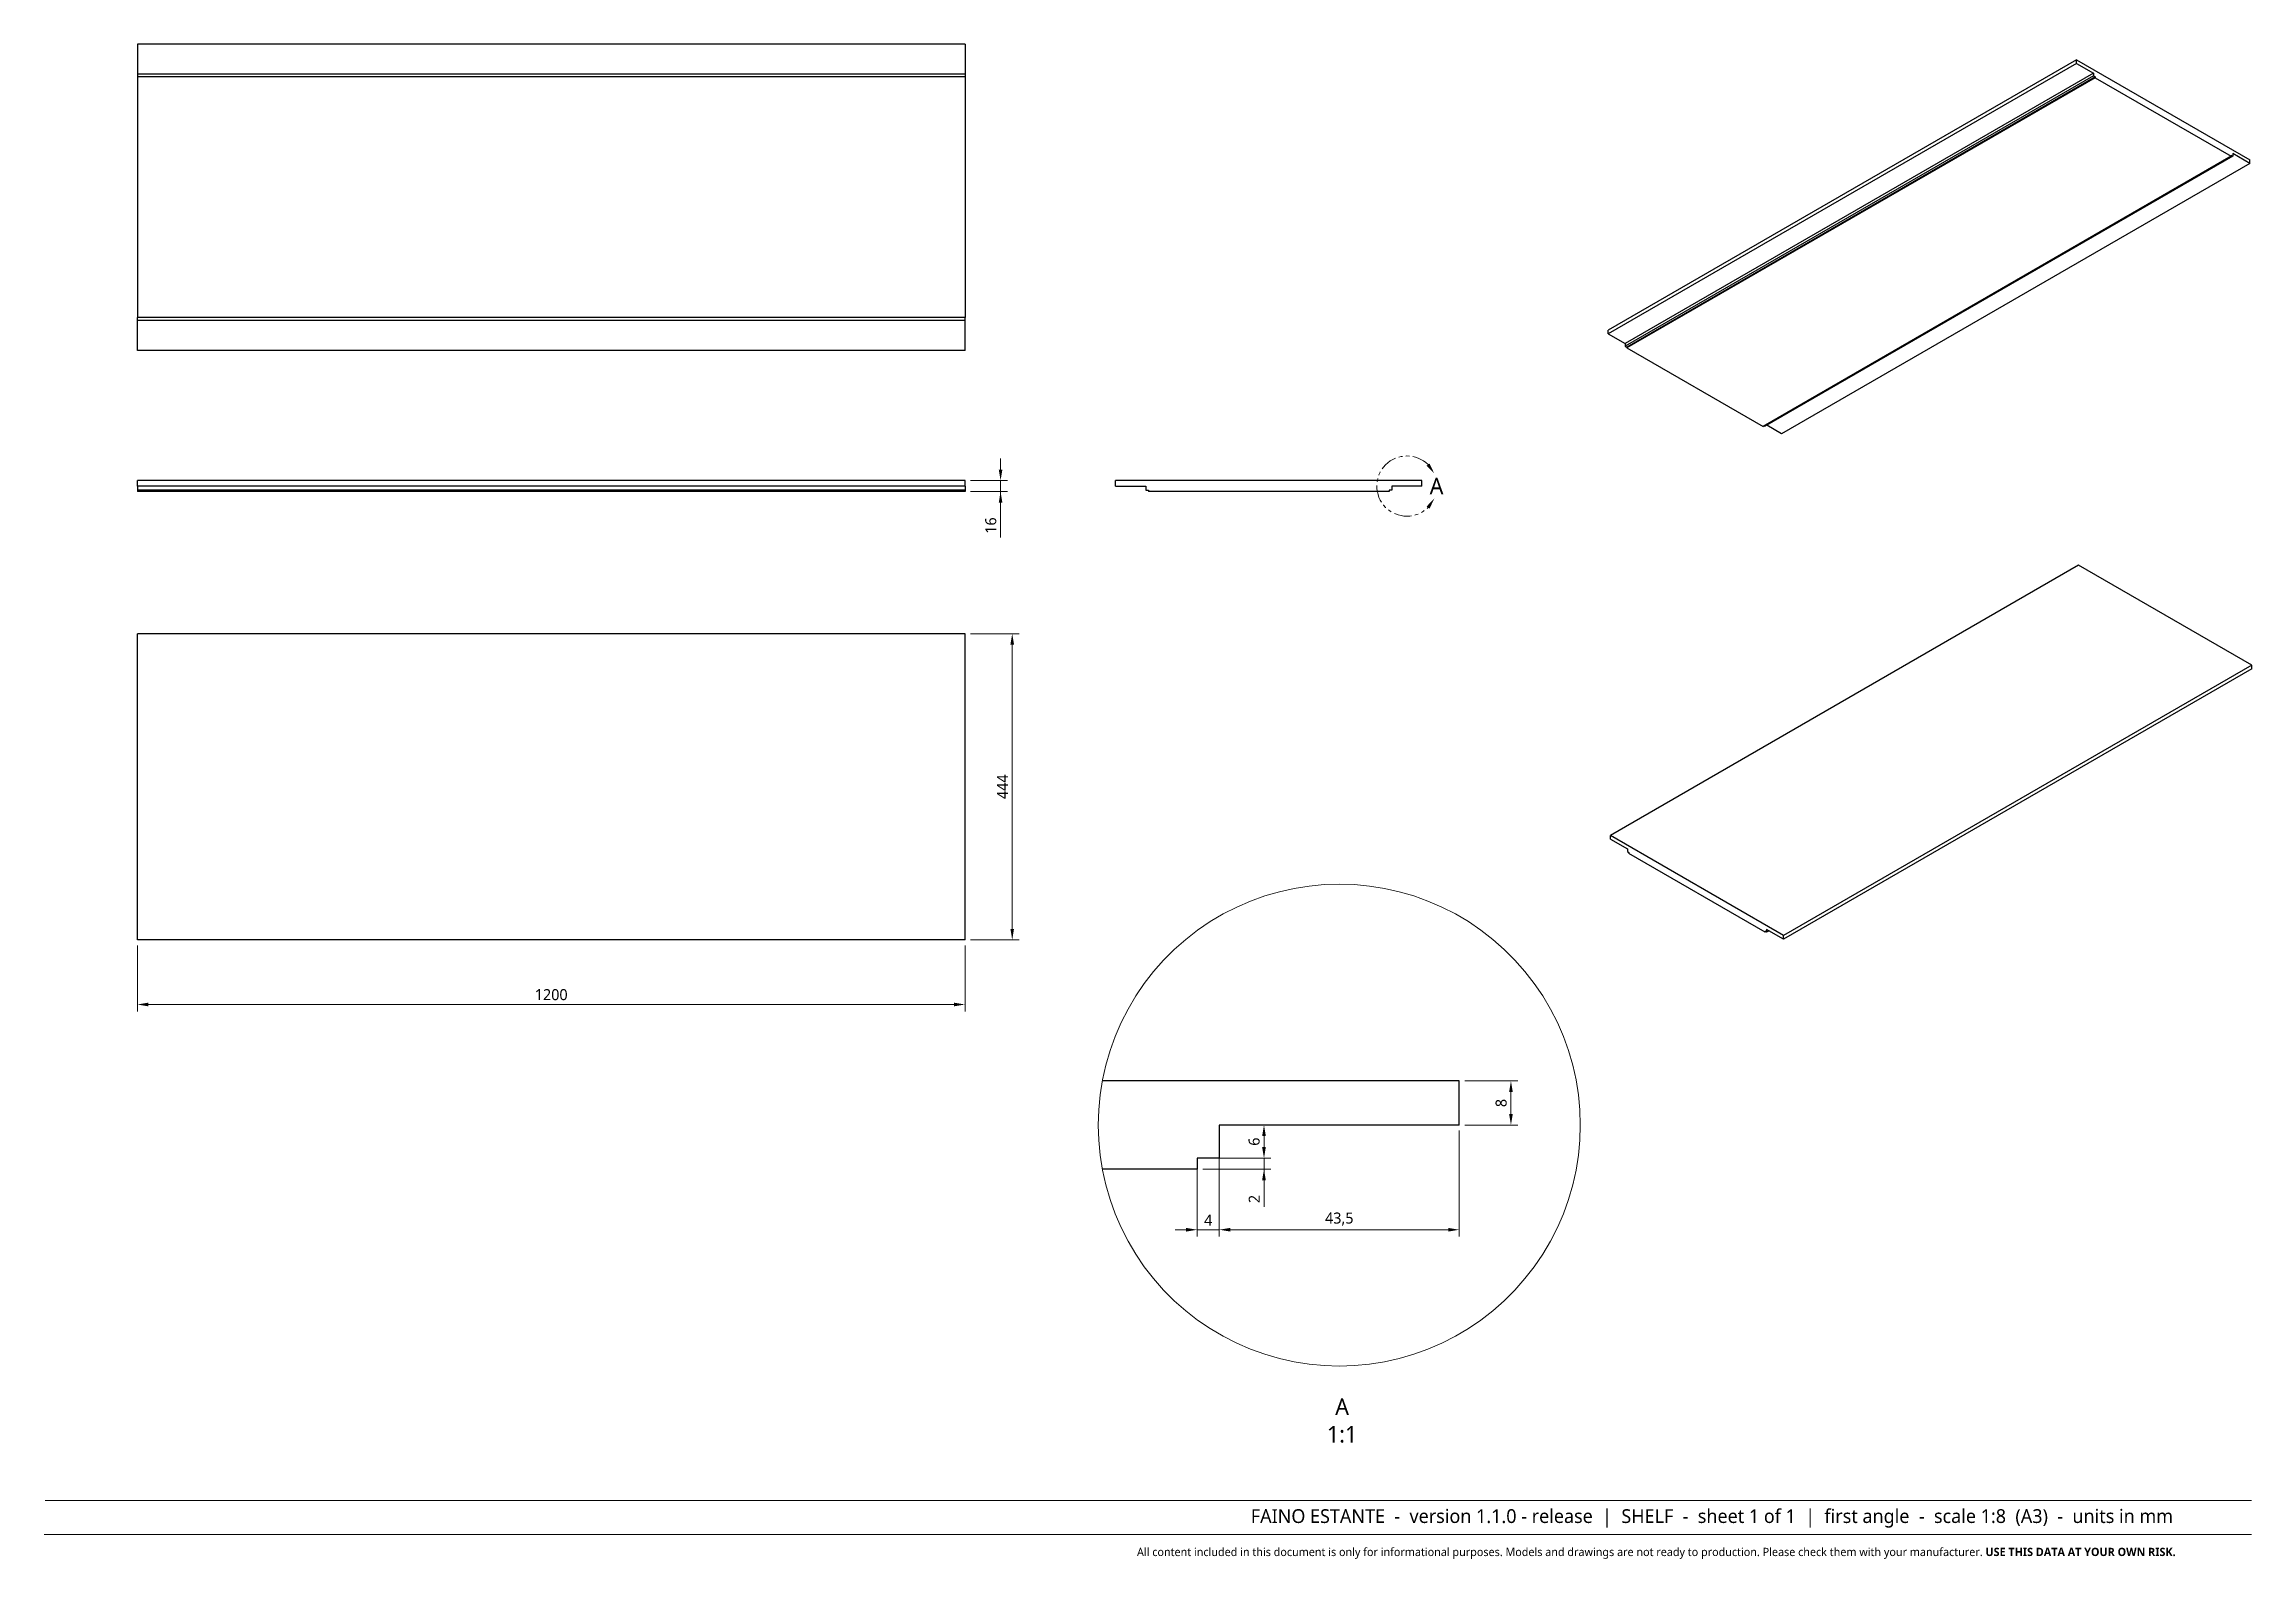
# Model space of a CAD drawing. Header units: millimetres. Extents: x 20 to 420, y 6 to 280.
import ezdxf

# ---------------------------------------------------------------- set-up
doc = ezdxf.new("R2010")
doc.units = ezdxf.units.MM
doc.header["$LTSCALE"] = 12.7
doc.header["$PDMODE"] = 33
doc.header["$PDSIZE"] = 1
doc.linetypes.add('ONS_PHANTOM', pattern=[0.5, 0.25, -0.05, 0.05, -0.05, 0.05, -0.05])
for name, color, linetype, lineweight in [('ANNOTATION_TEXT', 251, 'Continuous', 25), ('BORDER_FRAME', 7, 'Continuous', 15), ('DETAIL_VIEW_BORDER', 7, 'Continuous', 15), ('DETAIL_VIEW_PARENT_BORDER', 7, 'ONS_PHANTOM', 15), ('SKETCHED_GEOMETRY', 7, 'Continuous', 15), ('Visible', 7, 'Continuous', 25)]:
    doc.layers.add(name, color=color, linetype=linetype, lineweight=lineweight)
doc.styles.add('Onshape-Standard', font='NotoSans-Regular.ttf')
doc.styles.add('Onshape-Standard-Dimension', font='OpenSans-Regular.ttf')
doc.styles.add('Onshape-Standard-NoteStyle', font='Open Sans', dxfattribs={"height": 2.5})
doc.styles.add('Onshape-Standard-View-Label', font='Open Sans', dxfattribs={"height": 3})
doc.dimstyles.new('Onshape-ISO-25$0', dxfattribs={"dimtxt": 2, "dimasz": 2, "dimexe": 1.25, "dimexo": 1, "dimgap": 0.75, "dimtad": 1, "dimtxsty": 'Onshape-Standard-Dimension', "dimcen": 2.5, "dimclrd": 251, "dimclre": 251, "dimclrt": 251, "dimadec": 1, "dimazin": 0, "dimtfac": 1, "dimtmove": 0, "dimatfit": 3, "dimfxl": 1, "dimlwd": 13, "dimlwe": 13, "dimarcsym": 0})

# ---------------------------------------------------------------- blocks, each defined once
blk = doc.blocks.new('*D1')
at = {"layer": 'ANNOTATION_TEXT', "color": 251, "lineweight": 13}
for p, q in [((36.89, 116.79), (36.89, 104.83)), ((186.89, 116.79), (186.89, 104.83)), ((184.89, 106.08), (38.89, 106.08))]:
    blk.add_line(p, q, dxfattribs=at)
at = {"layer": 'ANNOTATION_TEXT', "color": 251}
for points in [[(38.89, 106.41), (38.89, 105.74), (36.89, 106.08)], [(184.89, 105.74), (184.89, 106.41), (186.89, 106.08)]]:
    blk.add_solid(points, dxfattribs=at)
at = {"layer": 'Defpoints', "color": 0}
for p in [(36.89, 117.79), (186.89, 117.79), (36.89, 106.08)]:
    blk.add_point(p, dxfattribs=at)
at = {"layer": 'ANNOTATION_TEXT', "color": 251, "insert": (111.89, 107.85), "char_height": 2, "attachment_point": 5, "style": 'Onshape-Standard-Dimension'}
blk.add_mtext('1200', dxfattribs=at)
blk = doc.blocks.new('*D2')
at = {"layer": 'ANNOTATION_TEXT', "color": 251, "lineweight": 13}
for p, q in [((187.89, 173.29), (196.69, 173.29)), ((195.44, 119.79), (195.44, 171.29)), ((187.89, 117.79), (196.69, 117.79))]:
    blk.add_line(p, q, dxfattribs=at)
at = {"layer": 'ANNOTATION_TEXT', "color": 251}
for points in [[(195.77, 171.29), (195.11, 171.29), (195.44, 173.29)], [(195.11, 119.79), (195.77, 119.79), (195.44, 117.79)]]:
    blk.add_solid(points, dxfattribs=at)
at = {"layer": 'Defpoints', "color": 0}
for p in [(186.89, 173.29), (195.44, 173.29), (186.89, 117.79)]:
    blk.add_point(p, dxfattribs=at)
at = {"layer": 'ANNOTATION_TEXT', "color": 251, "insert": (193.69, 145.54), "char_height": 2, "attachment_point": 5, "rotation": 90, "style": 'Onshape-Standard-Dimension'}
blk.add_mtext('444', dxfattribs=at)
blk = doc.blocks.new('*D3')
at = {"layer": 'ANNOTATION_TEXT', "color": 251, "lineweight": 13}
for p, q in [((193.33, 203.04), (193.33, 205.04)), ((187.89, 201.04), (194.58, 201.04)), ((193.33, 201.04), (193.33, 199.04)), ((187.89, 199.04), (194.58, 199.04)), ((193.33, 199.04), (193.33, 190.73)), ((193.33, 197.04), (193.33, 195.04))]:
    blk.add_line(p, q, dxfattribs=at)
at = {"layer": 'ANNOTATION_TEXT', "color": 251}
for points in [[(193, 203.04), (193.66, 203.04), (193.33, 201.04)], [(193.66, 197.04), (193, 197.04), (193.33, 199.04)]]:
    blk.add_solid(points, dxfattribs=at)
at = {"layer": 'Defpoints', "color": 0}
for p in [(186.89, 201.04), (186.89, 199.04), (193.33, 199.04)]:
    blk.add_point(p, dxfattribs=at)
at = {"layer": 'ANNOTATION_TEXT', "color": 251, "insert": (191.56, 192.89), "char_height": 2, "attachment_point": 5, "rotation": 90, "style": 'Onshape-Standard-Dimension'}
blk.add_mtext('16', dxfattribs=at)
blk = doc.blocks.new('*D4')
at = {"layer": 'ANNOTATION_TEXT', "color": 251, "lineweight": 13}
for p, q in [((277.46, 92.22), (287.07, 92.22)), ((285.82, 86.22), (285.82, 90.22)), ((277.46, 84.22), (287.07, 84.22))]:
    blk.add_line(p, q, dxfattribs=at)
at = {"layer": 'ANNOTATION_TEXT', "color": 251}
for points in [[(286.15, 90.22), (285.49, 90.22), (285.82, 92.22)], [(285.49, 86.22), (286.15, 86.22), (285.82, 84.22)]]:
    blk.add_solid(points, dxfattribs=at)
at = {"layer": 'Defpoints', "color": 0}
for p in [(276.46, 92.22), (285.82, 92.22), (276.46, 84.22)]:
    blk.add_point(p, dxfattribs=at)
at = {"layer": 'ANNOTATION_TEXT', "color": 251, "insert": (284.05, 88.22), "char_height": 2, "attachment_point": 5, "rotation": 90, "style": 'Onshape-Standard-Dimension'}
blk.add_mtext('8', dxfattribs=at)
blk = doc.blocks.new('*D5')
at = {"layer": 'ANNOTATION_TEXT', "color": 251, "lineweight": 13}
for p, q in [((233.96, 84.22), (242.32, 84.22)), ((241.07, 82.22), (241.07, 80.22)), ((233.96, 78.22), (242.32, 78.22))]:
    blk.add_line(p, q, dxfattribs=at)
at = {"layer": 'ANNOTATION_TEXT', "color": 251}
for points in [[(241.4, 82.22), (240.73, 82.22), (241.07, 84.22)], [(240.73, 80.22), (241.4, 80.22), (241.07, 78.22)]]:
    blk.add_solid(points, dxfattribs=at)
at = {"layer": 'Defpoints', "color": 0}
for p in [(232.96, 84.22), (232.96, 78.22), (241.07, 78.22)]:
    blk.add_point(p, dxfattribs=at)
at = {"layer": 'ANNOTATION_TEXT', "color": 251, "insert": (239.29, 81.22), "char_height": 2, "attachment_point": 5, "rotation": 90, "style": 'Onshape-Standard-Dimension'}
blk.add_mtext('6', dxfattribs=at)
blk = doc.blocks.new('*D6')
at = {"layer": 'ANNOTATION_TEXT', "color": 251, "lineweight": 13}
for p, q in [((241.07, 80.22), (241.07, 82.22)), ((229.96, 78.22), (242.32, 78.22)), ((229.96, 76.22), (242.32, 76.22)), ((241.07, 78.22), (241.07, 76.22)), ((241.07, 76.22), (241.07, 69.41)), ((241.07, 74.22), (241.07, 72.22))]:
    blk.add_line(p, q, dxfattribs=at)
at = {"layer": 'ANNOTATION_TEXT', "color": 251}
for points in [[(240.73, 80.22), (241.4, 80.22), (241.07, 78.22)], [(241.4, 74.22), (240.73, 74.22), (241.07, 76.22)]]:
    blk.add_solid(points, dxfattribs=at)
at = {"layer": 'Defpoints', "color": 0}
for p in [(228.96, 78.22), (228.96, 76.22), (241.07, 76.22)]:
    blk.add_point(p, dxfattribs=at)
at = {"layer": 'ANNOTATION_TEXT', "color": 251, "insert": (239.3, 70.82), "char_height": 2, "attachment_point": 5, "rotation": 90, "style": 'Onshape-Standard-Dimension'}
blk.add_mtext('2', dxfattribs=at)
blk = doc.blocks.new('*D7')
at = {"layer": 'ANNOTATION_TEXT', "color": 251, "lineweight": 13}
for p, q in [((232.96, 83.22), (232.96, 64)), ((276.46, 83.22), (276.46, 64)), ((274.46, 65.25), (234.96, 65.25))]:
    blk.add_line(p, q, dxfattribs=at)
at = {"layer": 'ANNOTATION_TEXT', "color": 251}
for points in [[(234.96, 65.58), (234.96, 64.92), (232.96, 65.25)], [(274.46, 64.92), (274.46, 65.58), (276.46, 65.25)]]:
    blk.add_solid(points, dxfattribs=at)
at = {"layer": 'Defpoints', "color": 0}
for p in [(232.96, 84.22), (276.46, 84.22), (232.96, 65.25)]:
    blk.add_point(p, dxfattribs=at)
at = {"layer": 'ANNOTATION_TEXT', "color": 251, "insert": (254.71, 67.19), "char_height": 2, "attachment_point": 5, "style": 'Onshape-Standard-Dimension'}
blk.add_mtext('43,5', dxfattribs=at)
blk = doc.blocks.new('*D8')
at = {"layer": 'ANNOTATION_TEXT', "color": 251, "lineweight": 13}
for p, q in [((228.96, 77.22), (228.96, 64)), ((232.96, 77.22), (232.96, 64)), ((226.96, 65.25), (224.96, 65.25)), ((232.96, 65.25), (228.96, 65.25)), ((234.96, 65.25), (236.96, 65.25))]:
    blk.add_line(p, q, dxfattribs=at)
at = {"layer": 'ANNOTATION_TEXT', "color": 251}
for points in [[(226.96, 64.92), (226.96, 65.58), (228.96, 65.25)], [(234.96, 65.58), (234.96, 64.92), (232.96, 65.25)]]:
    blk.add_solid(points, dxfattribs=at)
at = {"layer": 'Defpoints', "color": 0}
for p in [(228.96, 78.22), (232.96, 78.22), (228.96, 65.25)]:
    blk.add_point(p, dxfattribs=at)
at = {"layer": 'ANNOTATION_TEXT', "color": 251, "insert": (230.96, 67), "char_height": 2, "attachment_point": 5, "style": 'Onshape-Standard-Dimension'}
blk.add_mtext('4', dxfattribs=at)

msp = doc.modelspace()

# ---------------------------------------------------------------- linework, layer by layer
at = {"layer": 'BORDER_FRAME'}
msp.add_line((420, 10), (20, 10), dxfattribs=at)
at = {"layer": 'DETAIL_VIEW_BORDER', "flags": 128}
msp.add_lwpolyline([(298.3857, 84.2214), (298.2995, 86.9636), (298.0413, 89.695), (297.6121, 92.4049), (297.0136, 95.0824), (296.2482, 97.7171), (295.3188, 100.2985), (294.2292, 102.8164), (292.9836, 105.261), (291.587, 107.6225), (290.0449, 109.8917), (288.3633, 112.0596), (286.5489, 114.1176), (284.6089, 116.0576), (282.5509, 117.872), (280.383, 119.5536), (278.1139, 121.0957), (275.7523, 122.4923), (273.3078, 123.7379), (270.7898, 124.8275), (268.2084, 125.7569), (265.5737, 126.5223), (262.8962, 127.1208), (260.1864, 127.55), (257.455, 127.8082), (254.7127, 127.8944), (251.9705, 127.8082), (249.239, 127.55), (246.5292, 127.1208), (243.8517, 126.5223), (241.217, 125.7569), (238.6356, 124.8275), (236.1176, 123.7379), (233.6731, 122.4923), (231.3115, 121.0957), (229.0424, 119.5536), (226.8745, 117.872), (224.8165, 116.0576), (222.8765, 114.1176), (221.0621, 112.0596), (219.3805, 109.8917), (217.8384, 107.6225), (216.4418, 105.261), (215.1962, 102.8164), (214.1066, 100.2985), (213.1772, 97.7171), (212.4118, 95.0824), (211.8133, 92.4049), (211.3841, 89.695), (211.1259, 86.9636), (211.0397, 84.2214), (211.1259, 81.4791), (211.3841, 78.7477), (211.8133, 76.0379), (212.4118, 73.3603), (213.1772, 70.7257), (214.1066, 68.1443), (215.1962, 65.6263), (216.4418, 63.1817), (217.8384, 60.8202), (219.3805, 58.551), (221.0621, 56.3831), (222.8765, 54.3251), (224.8165, 52.3851), (226.8745, 50.5707), (229.0424, 48.8892), (231.3115, 47.347), (233.6731, 45.9504), (236.1176, 44.7048), (238.6356, 43.6152), (241.217, 42.6859), (243.8517, 41.9204), (246.5292, 41.3219), (249.239, 40.8927), (251.9705, 40.6345), (254.7127, 40.5484), (257.455, 40.6345), (260.1864, 40.8927), (262.8962, 41.3219), (265.5737, 41.9204), (268.2084, 42.6859), (270.7898, 43.6152), (273.3078, 44.7048), (275.7523, 45.9504), (278.1139, 47.347), (280.383, 48.8892), (282.5509, 50.5707), (284.6089, 52.3851), (286.5489, 54.3251), (288.3633, 56.3831), (290.0449, 58.551), (291.587, 60.8202), (292.9836, 63.1817), (294.2292, 65.6263), (295.3188, 68.1443), (296.2482, 70.7257), (297.0136, 73.3603), (297.6121, 76.0379), (298.0413, 78.7477), (298.2995, 81.4791)], close=True, dxfattribs=at)
at = {"layer": 'DETAIL_VIEW_PARENT_BORDER', "color": 251, "lineweight": 13}
msp.add_arc((266.9676, 200.0449), 5.4591, 45.331041, 314.668959, dxfattribs=at)
for points in [[(271.9414, 202.2949), (271.0726, 204.1269), (270.5254, 203.7461)], [(271.9414, 197.7949), (270.5254, 196.3437), (271.0726, 195.9629)]]:
    msp.add_solid(points, dxfattribs=at)
at = {"layer": 'SKETCHED_GEOMETRY'}
msp.add_line((420, 16.178), (20.17, 16.178), dxfattribs=at)
at = {"layer": 'Visible'}
for p, q in [((186.8887, 280.1502), (36.8887, 280.1502)), ((36.8887, 280.1502), (36.8887, 274.7127)), ((186.8887, 280.1502), (186.8887, 274.7127)), ((388.3193, 277.3145), (303.4665, 228.3247)), ((388.3193, 276.6613), (303.4665, 227.6715)), ((388.3193, 277.3145), (419.7148, 259.1883)), ((388.3193, 276.6613), (388.3193, 277.3145)), ((388.3193, 276.6613), (391.3952, 274.8855)), ((186.8887, 274.7127), (36.8887, 274.7127)), ((36.8887, 274.7127), (36.8887, 274.2127)), ((186.8887, 274.2127), (36.8887, 274.2127)), ((36.8887, 274.2127), (36.8887, 230.5877)), ((186.8887, 274.7127), (186.8887, 274.2127)), ((186.8887, 274.2127), (186.8887, 230.5877)), ((391.3952, 274.8855), (306.5424, 225.8957)), ((391.3952, 274.3956), (306.5424, 225.4058)), ((391.678, 274.2323), (306.8252, 225.2425)), ((391.678, 274.069), (306.8252, 225.0792)), ((391.3952, 274.8855), (391.3952, 274.3956)), ((391.3952, 274.3956), (391.678, 274.2323)), ((391.678, 274.2323), (391.678, 274.069)), ((391.678, 274.069), (416.3561, 259.8211)), ((416.6389, 260.311), (416.6389, 259.8211)), ((419.7148, 258.5351), (416.6389, 260.311)), ((416.3561, 259.8211), (331.5033, 210.8313)), ((416.6389, 259.8211), (331.7861, 210.8313)), ((419.7148, 258.5351), (334.862, 209.5453)), ((416.3561, 259.9844), (416.3561, 259.8211)), ((416.6389, 259.8211), (416.3561, 259.9844)), ((419.7148, 258.5351), (419.7148, 259.1883)), ((186.8887, 230.5877), (36.8887, 230.5877)), ((36.8887, 230.0877), (36.8887, 230.5877)), ((186.8887, 230.0877), (36.8887, 230.0877)), ((36.8887, 224.6502), (36.8887, 230.0877)), ((186.8887, 230.0877), (186.8887, 230.5877)), ((186.8887, 224.6502), (186.8887, 230.0877)), ((303.4665, 227.6715), (303.4665, 228.3247)), ((186.8887, 224.6502), (36.8887, 224.6502)), ((303.4665, 227.6715), (306.5424, 225.8957)), ((306.5424, 225.8957), (306.5424, 225.4058)), ((306.5424, 225.4058), (306.8252, 225.2425)), ((306.8252, 225.2425), (306.8252, 225.0792)), ((306.8252, 225.0792), (331.5033, 210.8313)), ((331.7861, 210.8313), (331.6447, 210.913)), ((334.862, 209.5453), (332.2104, 211.0763)), ((186.8887, 201.0449), (36.8887, 201.0449)), ((36.8887, 200.0449), (36.8887, 201.0449)), ((186.8887, 200.0449), (186.8887, 201.0449)), ((269.6863, 201.0449), (214.1863, 201.0449)), ((214.1863, 200.0449), (214.1863, 201.0449)), ((269.6863, 200.0449), (269.6863, 201.0449)), ((186.8887, 200.0449), (36.8887, 200.0449)), ((36.8887, 200.0449), (36.8887, 199.2949)), ((186.8887, 199.2949), (36.8887, 199.2949)), ((36.8887, 199.2949), (36.8887, 199.0449)), ((186.8887, 199.0449), (36.8887, 199.0449)), ((186.8887, 200.0449), (186.8887, 199.2949)), ((186.8887, 199.2949), (186.8887, 199.0449)), ((214.1863, 200.0449), (219.6238, 200.0449)), ((219.6238, 200.0449), (219.6238, 199.2949)), ((219.6238, 199.2949), (220.1238, 199.2949)), ((220.1238, 199.2949), (220.1238, 199.0449)), ((263.7488, 199.0449), (220.1238, 199.0449)), ((264.2488, 199.2949), (263.7488, 199.2949)), ((263.7488, 199.2949), (263.7488, 199.0449)), ((269.6863, 200.0449), (264.2488, 200.0449)), ((264.2488, 200.0449), (264.2488, 199.2949)), ((388.6974, 185.6904), (303.8446, 136.7006)), ((420.0929, 167.5642), (388.6974, 185.6904)), ((186.8887, 173.2913), (36.8887, 173.2913)), ((36.8887, 117.7913), (36.8887, 173.2913)), ((186.8887, 117.7913), (186.8887, 173.2913)), ((420.0929, 167.5642), (335.2401, 118.5744)), ((420.0929, 166.911), (335.2401, 117.9212)), ((420.0929, 166.911), (420.0929, 167.5642)), ((303.8446, 136.0474), (303.8446, 136.7006)), ((335.2401, 118.5744), (303.8446, 136.7006)), ((303.8446, 136.0474), (306.9205, 134.2715)), ((306.9205, 134.2715), (306.9205, 133.7816)), ((306.9205, 133.7816), (307.2033, 133.6183)), ((307.2033, 133.6183), (307.2033, 133.455)), ((331.8814, 119.2072), (307.2033, 133.455)), ((186.8887, 117.7913), (36.8887, 117.7913)), ((331.8814, 119.3705), (331.8814, 119.2072)), ((332.1642, 119.2072), (331.8814, 119.3705)), ((332.0228, 119.2888), (331.8814, 119.2072)), ((332.1642, 119.6971), (332.1642, 119.2072)), ((335.2401, 117.9212), (332.1642, 119.6971)), ((332.5885, 119.4521), (332.1642, 119.2072)), ((335.2401, 117.9212), (335.2401, 118.5744))]:
    msp.add_line(p, q, dxfattribs=at)
at = {"layer": 'Visible', "color": 7}
for p, q in [((276.4627, 92.2214), (211.7842, 92.2214)), ((276.4627, 84.2214), (276.4627, 92.2214)), ((276.4627, 84.2214), (232.9627, 84.2214)), ((232.9627, 84.2214), (232.9627, 78.2214)), ((228.9627, 76.2214), (211.7842, 76.2214)), ((232.9627, 78.2214), (228.9627, 78.2214)), ((228.9627, 78.2214), (228.9627, 76.2214))]:
    msp.add_line(p, q, dxfattribs=at)

# ---------------------------------------------------------------- texts
at = {"layer": 'ANNOTATION_TEXT', "color": 7, "insert": (254.7127, 34.6811), "char_height": 3, "attachment_point": 2, "style": 'Onshape-Standard-View-Label'}
msp.add_mtext(' A ^J 1:1', dxfattribs=at)
at = {"layer": 'ANNOTATION_TEXT', "attachment_point": 1, "style": 'Onshape-Standard-NoteStyle'}
for s, insert, char_height, width in [('{\\fOpen Sans|b0|i0|c0|p0;\\W8.34553;      }FAINO ESTANTE  -  version 1.1.0 - release  |  SHELF  -  sheet 1 of 1  |  first angle  -  scale 1:8  (A3)  -  units in mm', (196.2835, 14.5937), 2.5, 222.743421), ('{\\fOpen Sans|b0|i0|c0|p0;\\W9.38940;      }All content included in this document is only for informational purposes. Models and drawings are not ready to production. Please check them with your manufacturer. {\\fOpen Sans|b1|i0|c0|p0;USE THIS DATA AT YOUR OWN RISK.}', (189.438, 7.5992), 1.5, 230.5095)]:
    msp.add_mtext(s, dxfattribs=dict(at, insert=insert, char_height=char_height, width=width))
at = {"layer": 'SKETCHED_GEOMETRY', "color": 251, "insert": (271.0912, 201.5449), "char_height": 3, "width": 2.675068, "attachment_point": 1, "style": 'Onshape-Standard'}
msp.add_mtext('\\fNoto Sans|b0|i0|c0|p0;\\W1.0000000000;\\T1.0000000000;\\o\\lA', dxfattribs=at)

# ---------------------------------------------------------------- dimensions: what is measured, and where the dimension line sits
at = {"layer": 'ANNOTATION_TEXT'}
for base, p1, p2, angle, override, picture, middle, dimtype in [((193.3312, 199.0449), (186.8887, 201.0449, 2.9688), (186.8887, 199.0449, -2.9688), 90, {"dimlfac": 8, "dimpost": ''}, '*D3', (193.3312, 192.8889), 160), ((195.4412, 173.2913), (186.8887, 117.7913), (186.8887, 173.2913), 90, {"dimlfac": 8, "dimpost": ''}, '*D2', (195.4412, 145.5413), 161), ((36.8887, 106.0779), (186.8887, 117.7913), (36.8887, 117.7913), 180, {"dimlfac": 8, "dimpost": ''}, '*D1', (111.8887, 106.0779), 161), ((285.8214, 92.2214), (276.4627, 84.2214), (276.4627, 92.2214), 90, {"dimlfac": 1, "dimpost": ''}, '*D4', (285.8214, 88.2214), 161), ((241.0651, 78.2214), (232.9627, 84.2214), (232.9627, 78.2214), 270, {"dimlfac": 1, "dimpost": ''}, '*D5', (241.0651, 81.2214), 161), ((232.9627, 65.2491), (276.4627, 84.2214), (232.9627, 84.2214), 180, {"dimlfac": 1, "dimpost": ''}, '*D7', (254.7127, 65.2491), 161), ((241.0651, 76.2214), (228.9627, 78.2214), (228.9627, 76.2214), 270, {"dimlfac": 1, "dimpost": ''}, '*D6', (241.0651, 70.8167), 161), ((228.9627, 65.2491), (232.9627, 78.2214), (228.9627, 78.2214), 180, {"dimlfac": 1, "dimpost": ''}, '*D8', (230.9627, 65.2491), 161)]:
    dim = msp.add_linear_dim(base=base, p1=p1, p2=p2, angle=angle, dimstyle='Onshape-ISO-25$0', override=override, dxfattribs=at)
    dim.commit()
    dim.dimension.update_dxf_attribs({"geometry": picture, "text_midpoint": middle, "dimtype": dimtype})

doc.saveas('drawing.dxf')
